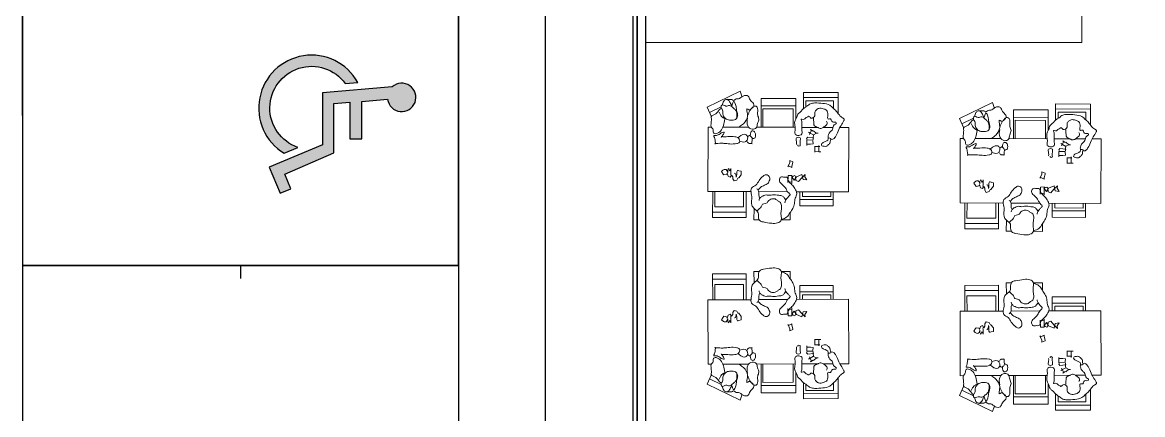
# Model space of a CAD drawing. Header units: millimetres. Extents: x 2508 to 2607, y 837 to 997.
# Drawn here: x 2541.72 to 2554.57, y 947.29 to 951.78 of the extents above; entities that cross this region are included whole.
import ezdxf

# ---------------------------------------------------------------- set-up
doc = ezdxf.new("R2010")
doc.units = ezdxf.units.MM
doc.linetypes.add('DASHED', pattern=[19.049999999999997, 12.7, -6.35])
doc.layers.add('MOBILIARIO', color=181, linetype='Continuous', lineweight=9)

# ---------------------------------------------------------------- blocks, each defined once
blk = doc.blocks.new('dining_6')
for p, q in [((1.085186685502775, 0.5247635718038737), (1.253777581727262, 0.5247635718039874)), ((1.085186685502775, 0.5247635718038737), (1.085186685502775, 0.3808232205337845)), ((1.664233990861248, 0.5247635718043285), (1.765079518573656, 0.5247635718043285)), ((1.765079518573656, 0.5247635718043285), (1.758949168979596, 0.3165818234635935)), ((2.532671365613167, 0.4815217544445433), (1.908036191274732, 0.4815217544439748)), ((1.908036191274732, 0.4815217544439748), (1.908036191274732, -0.0025926089217592)), ((2.532671365613167, 0.0006564806596998), (2.532671365613167, 0.4815217544445433)), ((0.2850895860101445, 0.2612489661262316), (0.9083859500324252, 0.2612489661268)), ((0.2850895860101445, 0.2612489661262316), (0.2850895860101445, 2.274e-13)), ((0.9083859500324252, 0.2612489661268), (0.9083859500333344, 6.821e-13)), ((1.908036191274732, 0.3840490670138479), (2.532671365613167, 0.38404906701453)), ((2.493631665314751, 0.2833272900031716), (1.95683581664798, 0.2833272900027168)), ((1.95683581664798, 0.2833272900027168), (1.95683581664798, 1.4779e-12)), ((2.493631665314751, 0.2833272900031716), (2.493631665314751, 1.819e-12)), ((0, -1.200000000000044), (0, 0)), ((0, 0), (0.9710547858685455, 9.095e-13)), ((0.9083859500324252, 0.1412232779385931), (0.2850895860101445, 0.1412232779381384)), ((0.8584687914344613, 0.0876955502108103), (0.3307954030369729, 0.0876955502103556)), ((0.3307954030369729, 0.0876955502103556), (0.3307954030369729, 2.274e-13)), ((0.8584687914344613, 0.0876955502108103), (0.8584687914344613, 6.821e-13)), ((1.137867855594777, 9.095e-13), (1.673628342768096, 1.3642e-12)), ((1.818843428266518, 1.4779e-12), (2.622702409885278, 2.0464e-12)), ((2.622702409885278, 2.0464e-12), (2.622702409887096, -1.199999999997999)), ((0.8739068740851506, -0.2594173032396156), (0.9327538559264212, -0.1937258242604685)), ((0.9327538559264212, -0.1937258242604685), (0.9846776333033632, -0.2110130543476316)), ((1.057370938704479, -0.3043641107611847), (1.057370938704479, -0.1556938994785924)), ((1.136987405886428, -0.1798960355431518), (1.060832540936644, -0.1868109182830722)), ((1.13352584633776, -0.1695236881957953), (1.126602641874342, -0.3009066693912246)), ((2.135679775144126, -0.1977397314984728), (2.083755997767184, -0.2115695202159031)), ((2.159910905400465, -0.2392290976501954), (2.135679775144126, -0.1977397314984728)), ((0.780444040659859, -0.2213854016952155), (0.8150598922447898, -0.2801619979343286)), ((0.8496757865132167, -0.2317577490423446), (0.780444040659859, -0.2213854016952155)), ((0.8115983326961211, -0.3251088054561251), (0.8739068740851506, -0.2594173032396156)), ((0.8150598922447898, -0.2801619979343286), (0.8115983326961211, -0.3251088054561251)), ((0.87390687408606, -0.3216513640861649), (0.8496757865132167, -0.2317577490423446)), ((0.9742928692912756, -0.2801619979341012), (0.87390687408606, -0.3216513640861649)), ((1.015831925339625, -0.2179279603251416), (0.9742928692912756, -0.2801619979341012)), ((0.9846776333033632, -0.2110130543476316), (0.9881392355355274, -0.2801619979341012)), ((0.9881392355355274, -0.2801619979341012), (1.005447161327537, -0.3009066693912246)), ((1.005447161327537, -0.3009066693912246), (1.036601410680304, -0.2905343220439818)), ((1.050447776924555, -0.2628747678469381), (1.015831925339625, -0.2179279603251416)), ((1.036601410680304, -0.2905343220439818), (1.060832540936644, -0.2594173032391609)), ((1.126602641874342, -0.3009066693912246), (1.057370938704479, -0.3043641107611847)), ((2.004139530585234, -0.3118354826067389), (2.000677928353979, -0.3775269848233621)), ((2.000677928353979, -0.3775269848233621), (2.045678543950089, -0.3844418675631687)), ((2.049140146182252, -0.2530588863676257), (2.004139530585234, -0.3118354826067389)), ((2.062986469743008, -0.2496014449976656), (2.049140146182252, -0.2530588863676257)), ((2.083755997767184, -0.2115695202159031), (2.062986469743008, -0.2496014449976656)), ((2.159910905400465, -0.2772610224321852), (2.159910905400465, -0.2392290976501954)), ((2.184141992972399, -0.308378041236665), (2.159910905400465, -0.2772610224321852)), ((2.208373080545242, -0.2703461164547889), (2.184141992972399, -0.308378041236665)), ((2.246450534361429, -0.2841759051721055), (2.208373080545242, -0.2703461164547889)), ((2.263758460154349, -0.3429525014112187), (2.246450534361429, -0.2841759051721055)), ((2.274143224166436, -0.3187503885840215), (2.263758460154349, -0.3429525014112187)), ((2.326067001543377, -0.3083780412365513), (2.274143224166436, -0.3187503885840215)), ((2.336451765555465, -0.3256652713237145), (2.326067001543377, -0.3083780412365513)), ((2.367606057591729, -0.3706120788456246), (2.336451765555465, -0.3256652713237145)), ((1.040063012912469, -0.5429279603249598), (1.057370938704479, -0.4772364581084503)), ((1.040063012912469, -0.5567577258048007), (1.040063012912469, -0.5429279603249598)), ((1.098909952070243, -0.5844173032393201), (1.040063012912469, -0.5567577258048007)), ((1.057370938704479, -0.4495768806739308), (1.119679480094417, -0.4806938994784106)), ((1.057370938704479, -0.4772364581084503), (1.057370938704479, -0.4495768806739308)), ((1.130064244106505, -0.4737790167384901), (1.098909952069334, -0.5429279603248462)), ((1.098909952069334, -0.5429279603248462), (1.098909952070243, -0.5844173032393201)), ((1.119679480094417, -0.4806938994784106), (1.136987405886428, -0.4634066693912473)), ((0.6375383557096939, -0.7484283560631866), (0.5199851864690574, -0.7484283560631866)), ((0.5199851864690574, -0.7484283560631866), (0.5580170880130026, -0.7484283560633003)), ((0.5580170880130026, -0.7484283560633003), (0.5580170880130026, -0.8661222770613219)), ((0.6306234729690914, -0.7415051942830359), (0.6306234729690914, -0.8522759535009072)), ((0.6237085902293984, -0.8453527917206429), (0.5407298579257258, -0.8453527917206429)), ((0.665707415841098, -0.9999141274267912), (0.6553350917311036, -1.058761109267607)), ((0.6691648572104896, -0.9618366736101504), (0.6587925331014051, -1.006837289206941)), ((0.6587925331014051, -1.006837289206941), (0.7659733782320473, -1.017222053219029)), ((0.7106542233623259, -0.8891433682088064), (0.6622499744707966, -0.8926049704407429)), ((0.6622499744707966, -0.8926049704407429), (0.6691648572104896, -0.9479903500496221)), ((0.7832606083193241, -0.9652982758420876), (0.6691648572104896, -0.9618366736101504)), ((0.7832606083193241, -0.8891433682088064), (0.7106542233623259, -0.8891433682088064)), ((0.7659733782320473, -1.017222053219029), (0.7867180496896256, -0.992990965646527)), ((0.7867180496896256, -0.992990965646527), (0.7763457255796311, -0.9687598353903012)), ((0.7832606083193241, -0.8649122806364173), (0.7832606083193241, -0.9652982758420876)), ((0.1661459466959059, -1.199999999999817), (0, -1.200000000000044)), ((0.4752945723630547, -1.19999999999959), (0.2946473960782896, -1.199999999999817)), ((0.6000159368622917, -1.089915358620372), (0.5688989180580393, -1.089915358620372)), ((0.5688989180580393, -1.089915358620372), (0.6138457255792673, -1.10030012263246)), ((0.8761147609120596, -1.199999999999362), (0.5796633265417768, -1.19999999999959)), ((0.6587925331014051, -1.062222668815819), (0.6000159368622917, -1.089915358620372)), ((0.6138457255792673, -1.10030012263246), (0.6449627443835197, -1.12453121020485)), ((0.6449627443835197, -1.12453121020485), (0.6553350917311036, -1.13491597421705)), ((0.6553350917311036, -1.058761109267607), (0.7210265707099098, -1.09337696085231)), ((0.7141116879702168, -1.159147104473277), (0.665707415841098, -1.131454414668722)), ((0.7348563594277949, -1.065684271047757), (0.7002818992532412, -1.13491597421705)), ((0.7002818992532412, -1.13491597421705), (0.7141116879702168, -1.159147104473277)), ((0.7210265707099098, -1.09337696085231), (0.7486861481447705, -1.110684886644547)), ((1.71819077947839, -1.199999999998681), (1.002552757991906, -1.199999999999135)), ((1.036923885741089, -1.541393095102421), (1.036923885741089, -1.206020747755133)), ((1.601162403158014, -1.19910586501487), (1.601162403158923, -1.541393095101965)), ((1.633138920138661, -1.199999999998793), (1.633138920138661, -1.736511392341525)), ((2.347140678616595, -1.199999999998225), (1.867202379147784, -1.199999999998567)), ((2.622702409887096, -1.199999999997999), (2.563646185340984, -1.199999999997999)), ((0.1984607995818806, -1.848706899710123), (0.1984607995818806, -1.459191816526754)), ((0.9887797699211658, -1.736511392341981), (0.9887797699202564, -1.351220005685603)), ((2.561003591875305, -1.388901496359834), (2.640048201770695, -1.572065673719179)), ((0.2848969732558544, -1.696397127127283), (0.2848969732558544, -1.557933678105199)), ((0.8000565506899873, -1.581975399117935), (0.8000565506899873, -1.696397127127396)), ((0.8484607995815165, -1.547135825603162), (0.8484607995815165, -1.848706899710123)), ((1.633138920138661, -1.597851604433684), (0.9887797699202564, -1.597851604434254)), ((1.601162403158923, -1.541393095101965), (1.036923885741089, -1.541393095102421)), ((2.640048201770695, -1.572065673719179), (2.028363307834296, -1.871178291425167)), ((2.596505362092102, -1.471167099861303), (2.377539527256884, -1.57906107379449)), ((0.8553757055587992, -1.755244066284602), (0.1984607995818806, -1.755244066284602)), ((0.8484607995815165, -1.848706899710123), (0.1984607995818806, -1.848706899710123)), ((0.8000565506899873, -1.696397127127396), (0.2848969732558544, -1.696397127127283)), ((1.633138920138661, -1.736511392341525), (0.9887797699211658, -1.736511392341981)), ((1.993303472226216, -1.779592975339028), (2.028363307834296, -1.871178291425167))]:
    blk.add_line(p, q)
for points, knots in [([(1.245933950795005, 0.5131082807987469), (1.211389248246631, 0.5022604703422076), (1.144150939637255, 0.4811461351937396), (1.094192203331657, 0.3897973152147642), (1.035885883086848, 0.3140020847797587), (1.002116722192113, 0.2191155451473605), (1.004552907199466, 0.1218648760633414), (0.9555392646134351, 0.0475063640481039), (0.9803133200593948, -0.0321826383678854), (1.023358668657237, -0.0981200896692372), (1.084443475858279, -0.1578717671537788), (1.13155382532568, -0.2087327561878283), (1.141887752215551, -0.2833345237296498), (1.207665754654954, -0.2657365224358728), (1.259356295217002, -0.2867890526881638), (1.289430679632459, -0.2429605975571576), (1.299511560514474, -0.1817373038127243), (1.22227658544125, -0.1306749741138446), (1.166867105193886, -0.0616168504400321), (1.143130609120817, 0.0074927270218268), (1.073486783947372, 0.0527719048794779), (1.117885307358847, 0.0855889638063445), (1.139458193231803, 0.1145605390178161), (1.17337883895925, 0.153632645206244), (1.181669249870537, 0.1858262787483227), (1.186625046373592, 0.2050708129738723)], [0, 0, 0, 0, 2.472246385812725, 4.812016117737464, 7.044336095990155, 9.322732607699617, 11.78372931930836, 13.85480482583545, 15.10299883059589, 17.41429140637503, 19.46716236725149, 21.07731617101207, 22.54196281365699, 23.47858775538254, 25.26063164459894, 25.72858519331556, 27.05161967709225, 29.17366732586669, 31.57084774081899, 33.2078309433672, 34.81798533528924, 35.34750314553076, 36.60677073853988, 37.54267844310325, 38.93359432165726, 38.93359432165726, 38.93359432165726, 38.93359432165726]), ([(1.471307779059315, -0.2214426326142984), (1.470232715153541, -0.2429352939942646), (1.468655016724369, -0.2744766171947504), (1.501928274725286, -0.3045663641162264), (1.545246838391904, -0.3260622441040368), (1.610940071132063, -0.2775981848744777), (1.671251043040683, -0.2130129319507432), (1.716028826338515, -0.1128719966034168), (1.807399274794079, -0.0856541017326436), (1.827101549264624, 0.003729432435307), (1.784977769779288, 0.1042913336601714), (1.829485854365884, 0.2309802820229834), (1.756978886556679, 0.3271638361379701), (1.663696652220095, 0.3827678590514551), (1.690912418320293, 0.4837890146962991), (1.648355663177426, 0.5557032446649828), (1.551373776022045, 0.5687579810827402), (1.447408145270856, 0.5900140820906472), (1.329271243213952, 0.5944825555887974), (1.237161057397314, 0.5340834829052028), (1.272721308264407, 0.4130092725138185), (1.242827577866592, 0.3143688009503194), (1.254964640375874, 0.2011197810725207), (1.312926552840508, 0.1748993733872339), (1.355046335679616, 0.1316529691978303), (1.434226942499661, 0.1265850818421086), (1.495402963460946, 0.1614974124677246), (1.5174925970432, 0.209465312954876), (1.555054796309376, 0.2255847041544712), (1.611874856687791, 0.2219625228971154), (1.622853601338646, 0.2830398529404192), (1.654606529005831, 0.3154329573319501), (1.686308092837861, 0.336145182591963), (1.696078417033276, 0.3571778936715191), (1.700635480218806, 0.3669879461788241)], [0, 0, 0, 0, 1.415704748409743, 2.077602221365828, 3.086211834290331, 4.551911142774625, 7.202650391864417, 9.617881461792972, 11.95843499641374, 13.02516265049963, 15.67123256472403, 19.50680090879835, 21.32392034482743, 23.90609064181873, 26.25234182623117, 27.80987685925266, 29.17350013976309, 32.86920956848397, 35.4984236880276, 37.56012853981778, 39.34005322957125, 43.46053344282721, 45.29865051805352, 46.44149673210139, 47.71491694196079, 49.50431226648379, 51.60839695711914, 52.2832473491547, 53.12078951756018, 54.37032654968947, 55.7519545515742, 56.74692580778307, 57.61001342532973, 58.36446343303649, 58.36446343303649, 58.36446343303649, 58.36446343303649]), ([(1.170809341373569, 0.153731223384284), (1.178386277353637, 0.1418133022044685), (1.194881014858764, 0.115868384367559), (1.232694087259004, 0.0713747438591099), (1.318231423389079, 0.0678731872683329), (1.398246002531777, 0.0494855331730833), (1.482011058532406, 0.0752847544133601), (1.547982338121073, 0.0471642409095239), (1.590373209520294, 0.0835612669613966), (1.624481563379049, 0.0876517787537523), (1.639915395940987, 0.111717737300296), (1.666848822434985, 0.1297461006442973), (1.668225266006629, 0.1526305818536002), (1.66900407021876, 0.1655788281320838)], [0, 0, 0, 0, 1.012276097638872, 2.203691380836371, 3.930644900197849, 6.74674007601145, 7.978643940907882, 10.04133970162918, 11.08826780294185, 11.68056976701141, 12.34246795535827, 13.00436542831451, 13.86690657701874, 13.86690657701874, 13.86690657701874, 13.86690657701874]), ([(1.657142323481821, 0.1142392385426092), (1.661625321297833, 0.1064802748632019), (1.676152513065972, 0.0813372884226738), (1.672924920187141, 0.0367979077320797), (1.671282988769235, -0.0087131812229018), (1.690930674699301, -0.0349100200002113), (1.703164551759981, -0.0465218001623953), (1.708543354061475, -0.0516270884986625)], [0, 0, 0, 0, 0.6277053863534886, 2.034084533702567, 3.067393041279621, 3.742243433315319, 4.271761632558773, 4.271761632558773, 4.271761632558773, 4.271761632558773]), ([(1.684819775218784, -0.0358302899144292), (1.669870561120659, -0.0528648214695977), (1.637971379282134, -0.0892137302519132), (1.572058045230733, -0.1185143644054278), (1.499338264310608, -0.1474340815311734), (1.480764928543975, -0.1949007826792695), (1.47141154303972, -0.218804639263908)], [0, 0, 0, 0, 1.588554597730201, 3.389716117630174, 5.108635876797509, 6.852432611205616, 6.852432611205616, 6.852432611205616, 6.852432611205616]), ([(2.045678543950089, -0.3878993089331288), (2.056014619211055, -0.3910133854800506), (2.086231333712021, -0.4001171467804171), (2.089148325468157, -0.3362350397870841), (2.082967984418246, -0.3062273725461182), (2.098208331781278, -0.2505790785226054), (2.095878095756233, -0.3141051599432103), (2.111178067788387, -0.3409925639057292), (2.125143472727359, -0.3398028609366293), (2.128756613364203, -0.3394950600413722)], [0, 0, 0, 0, 0.6610902566520711, 1.93264610034206, 2.997366977532842, 3.593673710054789, 4.670950946013501, 5.375780387755227, 5.621779506670505, 5.621779506670505, 5.621779506670505, 5.621779506670505]), ([(2.197988316533155, -0.308378041236665), (2.19632439448378, -0.3264973927665551), (2.193442971321928, -0.3578747756259872), (2.195740592308538, -0.3900255039530975), (2.19050271098149, -0.4561074345047019), (2.217931922710704, -0.3486194091560719), (2.231767087228945, -0.4546451082758268), (2.260611294879709, -0.3942435469484735), (2.246522643043134, -0.3219048884405993), (2.27121028860074, -0.4198170523834506), (2.318517276393321, -0.4111900500718093), (2.345378002350115, -0.3939702795124731), (2.36191347201202, -0.3811608853550297), (2.371067617140397, -0.3740695202154711)], [0, 0, 0, 0, 1.231257346970024, 2.132175266344388, 2.869289677440901, 3.968378498086643, 5.067466866117403, 5.910933625705456, 6.975654502896237, 8.479601325290897, 9.299597714268087, 9.960506197657164, 10.78014935875503, 10.78014935875503, 10.78014935875503, 10.78014935875503]), ([(0.3402161281246663, -0.9798487944433418), (0.3244212844365393, -0.9776013604250692), (0.2862757840484846, -0.9721736716862776), (0.2500483924795844, -1.023495347756805), (0.2099756702937157, -1.093019880768224), (0.1791479253015495, -1.185838466210952), (0.1252197863932452, -1.267319312855988), (0.0994866231239939, -1.31708247430356), (0.0750467922616736, -1.354558848762053), (0.1336710854584453, -1.388290140130719), (0.1816282502222748, -1.433194738317979), (0.2310860213883643, -1.50623330926487), (0.2959024337105802, -1.560173174296096), (0.3673479181989023, -1.632545802795448), (0.4951294792826957, -1.650217969055573), (0.6120378960031303, -1.658460310309465), (0.7200208126823782, -1.648946292478511), (0.7718388596986188, -1.595040189643214), (0.8494535128575078, -1.557822555246956), (0.8902731285224945, -1.491361550881719), (0.9640936447476632, -1.444853655858195), (0.9676819589158184, -1.378630980568686), (1.031190826944111, -1.29613096300909), (0.9878901195052094, -1.190142322622932), (1.008084214201517, -1.105216961840595), (1.001942551794853, -1.079075203531147), (1.000588475471885, -1.073311627868861)], [0, 0, 0, 0, 1.064720877190779, 2.571365151454646, 3.893181240084502, 6.939843526814087, 9.400464689156534, 10.72228077778633, 11.08890619445169, 12.30725942401883, 14.16507053019022, 16.37953089503161, 18.29261879986785, 20.21257707620142, 23.43104931630497, 26.95663483846534, 28.78808049511829, 30.78834140343041, 32.0389264751143, 34.82042355246, 36.15441438209736, 37.8917290727058, 39.10211431935605, 43.28409731869387, 44.76236159199403, 45.18046011116287, 45.18046011116287, 45.18046011116287, 45.18046011116287]), ([(0.9936735694946036, -1.066388466088709), (0.9812652657128637, -1.059186297770565), (0.9554702416216968, -1.044214057523959), (0.9109858077163152, -1.049689679151469), (0.8600041215777308, -1.074157433214622), (0.8765012754347479, -1.139157543695317), (0.875661002363813, -1.207902170297528), (0.8773228232021208, -1.276281095237435), (0.8748191773820508, -1.323362861942313), (0.9027595306688454, -1.366716219068847), (0.8318224757640564, -1.329668741110252), (0.8067869489868826, -1.381764113398503), (0.7685821611212305, -1.38989439819079), (0.741944406892799, -1.419866415389378), (0.7132266241478648, -1.36107023207478), (0.661650961605119, -1.379480584811744), (0.6202684759509794, -1.419427941056027), (0.6466250332032359, -1.481920399370664), (0.6066267233845793, -1.53063298553252), (0.5521847834070286, -1.564812689184235), (0.4827406180502294, -1.550107338780208), (0.4209307071860168, -1.52983960986853), (0.3904409042179395, -1.479285614522723), (0.3892444377661377, -1.428944737033589), (0.4091517681063124, -1.33699758130865), (0.3290681443986614, -1.376591966324439), (0.3272183954286447, -1.31679887363566), (0.2872159631451723, -1.289466009844317), (0.2457592814898817, -1.312769728346437), (0.2257473141717128, -1.271978860815351), (0.2597399187907285, -1.256651768995425), (0.2995829015962954, -1.224533532320946), (0.2942468241562892, -1.15719709322434), (0.3429829264705404, -1.126495073783416), (0.3694391159633596, -1.092115669056282), (0.3870891640490299, -1.050427397362454), (0.3871209961680506, -1.014566033727759), (0.3714189626853113, -0.9587359359179572), (0.4424574530676182, -0.93450932219298), (0.4907700048697734, -0.9131134082522294), (0.5171058840187471, -0.886358205149463), (0.4971391884073455, -0.8491123806570611), (0.4589974699647428, -0.8496238372065363), (0.4133264855536254, -0.8424304933892017), (0.3789961311640582, -0.8799418826947658), (0.3395627924201108, -0.9157578231329352), (0.350698516896955, -0.9588652430632008), (0.3192748285773632, -1.00591070117366), (0.3600226105318143, -1.004778451012724), (0.3851629356468038, -1.004079882015957)], [0, 0, 0, 0, 0.9898244521336236, 2.0576982992868, 3.125932810828027, 4.437927437635543, 6.079965037819525, 8.293956096946083, 9.03648317282848, 9.736985432582864, 10.6527085316901, 12.26855800141013, 13.00128354048317, 13.41096764521538, 14.70644792391389, 15.70285630727357, 16.80545856238709, 18.44545235145174, 19.62763298940988, 20.94864597295648, 22.83950873337086, 24.37863442870956, 25.44741081093704, 26.68012919636403, 28.40989527464872, 29.47776904416107, 30.5776466906145, 31.46387460772978, 32.52859548492045, 33.15297000094807, 33.67764152434298, 34.78010496330654, 36.77667032298213, 37.53214851165636, 38.6970241354731, 39.83897123576561, 40.6589676247428, 41.23877955893891, 43.69688678280318, 44.24643143924089, 45.24697102827599, 45.79691005785502, 46.81004851638259, 47.71096643575684, 48.94002057134396, 50.16948660143969, 51.15688466023011, 51.93470921582854, 53.1876207189819, 53.1876207189819, 53.1876207189819, 53.1876207189819]), ([(0.9763863394073268, -0.8829244014696087), (0.974975067269952, -0.8994680765513294), (0.9716820989488041, -0.9380699850755718), (1.002716589695409, -1.018311000068932), (0.8869417189980595, -1.020203739818952), (0.9115714311528788, -0.9500716986892712), (0.9056892722019256, -0.909322454750054), (0.909125587681956, -0.8802939744309695), (0.9008325602235344, -0.8476103681757647), (0.9545736552972812, -0.8479048078716003), (0.9500564683812625, -0.8696114876977388), (0.948726761972466, -0.8760011970057346)], [0, 0, 0, 0, 1.229994583465668, 2.869987361420043, 4.508019691890809, 5.820014318698325, 6.886009826590793, 7.542007139994554, 7.952005334483032, 8.934824732765492, 9.344822927253972, 9.344822927253972, 9.344822927253972, 9.344822927253972]), ([(1.837492444289637, -1.046041066287443), (1.833611143772941, -1.083935994289048), (1.828376690194999, -1.135042380043842), (1.75790198967843, -1.127934018667019), (1.73703203677087, -1.077677621280827), (1.739338888289239, -1.036225528278009), (1.744063693686256, -1.001048463655479), (1.76855374585557, -0.9906212456912726), (1.783311765044344, -0.9882019209528607), (1.789030269144858, -0.9872644700483306)], [0, 0, 0, 0, 2.129818722915382, 2.872345798797781, 4.30549347585493, 5.370214353045597, 5.966520556333762, 6.627429039722589, 7.045527558891638, 7.045527558891638, 7.045527558891638, 7.045527558891638]), ([(1.80633819493687, -0.8939133903973016), (1.80596512586635, -0.913025430902735), (1.80526344753889, -0.9489718700797312), (1.793687076505193, -1.001833797340849), (1.82268731638578, -1.027351511005234), (1.854426616155251, -1.059109136236429), (1.87372849080384, -1.029941753202592), (1.885954662118819, -1.011466582875526)], [0, 0, 0, 0, 1.394739917678899, 2.623264303147303, 3.378742732567468, 4.083845614348173, 5.302199213953037, 5.302199213953037, 5.302199213953037, 5.302199213953037]), ([(1.892877823898743, -0.931945315179064), (1.882910480972895, -0.9163237602513165), (1.865890947256048, -0.8896494918159303), (1.827066507768903, -0.9012094044805958), (1.809631049816744, -0.8934585951080862), (1.802876592704706, -0.8904559490273412)], [0, 0, 0, 0, 1.158956904296127, 1.978953293273315, 2.497503054966645, 2.497503054966645, 2.497503054966645, 2.497503054966645]), ([(2.034802875152307, -0.9388601979189845), (2.019016292436389, -0.933788084780872), (1.985880517252553, -0.9231418034623856), (1.925906077251055, -0.9159790368530591), (1.882650712756003, -0.9671215800533444), (1.880828438454955, -1.028002419304584), (1.921470735621369, -1.070661396357535), (1.975965303646261, -1.066065233908602), (2.018901427397394, -1.043340276735307), (2.048147394672013, -1.015578790461176), (2.063674467341114, -0.9999582067192704), (2.069418726737239, -0.9941793527880236)], [0, 0, 0, 0, 1.193825691749242, 2.50582031855676, 3.955605689079458, 5.347933032364391, 6.506890325662682, 7.654885876896769, 8.938076231682931, 9.924962286438218, 10.5044407385864, 10.5044407385864, 10.5044407385864, 10.5044407385864]), ([(2.377499874134628, -1.021838930222429), (2.337051497642278, -1.021127379226071), (2.251532080385914, -1.019622957248428), (2.143275907517818, -1.029899732662215), (2.046405606997723, -1.006439873081944), (2.018264283517964, -0.9131575556143616), (2.154718043376306, -0.8711116621295785), (2.28804058440437, -0.8982913551039928), (2.386905804203705, -0.8992642211003385), (2.522715478226928, -0.8902544202876468), (2.485216459584989, -0.8904371008313772), (2.481347471572006, -0.8904559490268866)], [0, 0, 0, 0, 2.869988372530314, 6.067974896207259, 7.758137165996213, 9.606030270480712, 10.88922152984773, 16.54779098684014, 18.35178385147798, 20.49005822131708, 20.73605734023236, 20.73605734023236, 20.73605734023236, 20.73605734023236]), ([(2.481347471572006, -0.8904559490268866), (2.48529606646025, -0.9141033547499546), (2.491849649389223, -0.9533515528685256), (2.495260533593864, -0.9996247809583564), (2.532142757399014, -1.052997935312872), (2.486428483951384, -1.042280859574589), (2.445683386282325, -1.04242634260879), (2.40896801144663, -1.074241300532094), (2.303191125282864, -1.131158115646485), (2.347624085904498, -1.047770875899914), (2.36761225842656, -1.021168585083841), (2.377499874134628, -1.008009141505112)], [0, 0, 0, 0, 1.656401365060586, 2.749171291821475, 3.70793867380983, 4.609935106128869, 4.855934225044148, 6.689063855347317, 8.531497914710567, 9.854877841911623, 11.15035812061023, 11.15035812061023, 11.15035812061023, 11.15035812061023]), ([(0.6617586867550928, -1.381392775266248), (0.6596740190570927, -1.357112244389099), (0.6561037123037751, -1.315528185939228), (0.6501374200079229, -1.270962135159833), (0.6530154515767208, -1.234754483329425), (0.6211324247633458, -1.211684854277791), (0.5874797544101967, -1.206388086849528), (0.5618873017756414, -1.187926251593807), (0.5257501155447244, -1.174425589892051), (0.4714114692451405, -1.197536041619059), (0.4365584879251402, -1.231908115783879), (0.4033257268256422, -1.259684712324997), (0.3963302881220443, -1.292613296670879), (0.4106618291671113, -1.309142857776123), (0.4162799544510564, -1.315622631645283)], [0, 0, 0, 0, 1.729766130411804, 2.962484479266172, 3.208483598181222, 4.251545319082723, 5.210313218318738, 5.688028953382123, 6.465108885920153, 7.838176424503379, 9.527425479223824, 9.991008358975659, 10.90775759035814, 11.49884748853517, 11.49884748853517, 11.49884748853517, 11.49884748853517]), ([(1.889183168877024, -1.371623375382114), (1.897129929331639, -1.319627765235735), (1.910619184818641, -1.23136764042715), (1.81099638350497, -1.142313516567582), (1.707450380385125, -1.182268092264847), (1.710363055954076, -1.272954604016831), (1.661873352724795, -1.346621963935717), (1.70727017534591, -1.421902557112048), (1.694884585986983, -1.499075167452814), (1.701155289221786, -1.589535744240492), (1.773828413492991, -1.59757542358352), (1.809509498096304, -1.555250625972348), (1.839330695152056, -1.51844187218819), (1.863606214536048, -1.479339783749195), (1.868663459614253, -1.445494928629614), (1.885511477655198, -1.430262181904025), (1.889183168877024, -1.426942507013676)], [0, 0, 0, 0, 3.525585522160358, 5.984517103138847, 7.933293106355034, 9.801092521663618, 11.84882457947396, 13.63774452588671, 15.27577685635758, 17.68484512359174, 18.42737326513141, 19.88666997351628, 21.23055412933535, 21.89106060895364, 23.13878056693074, 23.48646793689839, 23.48646793689839, 23.48646793689839, 23.48646793689839]), ([(2.034842528273657, -1.209114266272989), (2.009576158017806, -1.225692135609278), (1.940246359287811, -1.271181073386514), (1.876454248350455, -1.392730580602119), (1.895028107821416, -1.471289267645602), (1.908913314201526, -1.558752704220978), (1.851341939275698, -1.504640257244544), (1.80770699363984, -1.552201207179905), (1.764395989363037, -1.588223922402903), (1.779352496890169, -1.659719104167606), (1.851163533524413, -1.69299717345359), (1.864882775636033, -1.800832296680368), (1.985571900891955, -1.791849702031299), (2.037223918303424, -1.718542260703543), (2.109137332412501, -1.73439419898318), (2.150620150792746, -1.682634437687737), (2.174334174478643, -1.714076466569963), (2.215248981494369, -1.713358588805248), (2.24788364502092, -1.715733029394186), (2.270230370270836, -1.71735893772984)], [0, 0, 0, 0, 2.16390277568631, 5.937653188222085, 8.244055018176242, 9.14497238708917, 10.13557539583502, 11.60207936353459, 12.94596351935366, 13.94237190271334, 16.14729986641987, 18.08940387471812, 20.30339493384468, 22.69331832179627, 23.68071738821289, 25.2641451358319, 25.49593660701458, 26.25189395207642, 27.89393054240842, 27.89393054240842, 27.89393054240842, 27.89393054240842]), ([(2.308268170965674, -1.350296371592321), (2.324557766012731, -1.266726558830214), (2.34367977214697, -1.168625748616249), (2.431394181752693, -1.086146954477498), (2.502924745330345, -1.060553954056103), (2.532308008904692, -1.113440072056163), (2.519548307623154, -1.163615672795458), (2.578123556418177, -1.199065024117998), (2.566418913445885, -1.256485001003738), (2.565763236468228, -1.303121326191444), (2.556706436334025, -1.346930505770159), (2.578637996645738, -1.417771037293845), (2.456978219722259, -1.435465102339775), (2.435293991558864, -1.509182800743928), (2.375656437281576, -1.560587135359809), (2.341912264110759, -1.502663379003138), (2.354416084736839, -1.44188860025622), (2.318676872432661, -1.364591986515279), (2.246694493381255, -1.328119484484432), (2.173816736221851, -1.32834000906348), (2.079799763759182, -1.33824139986791), (2.085877166579848, -1.427478534065811), (2.092080879230706, -1.490800895419851), (2.125532241914696, -1.533596329331429), (2.169425597920053, -1.568344308619089), (2.22112782151089, -1.621420248078948), (2.293728050642129, -1.571445309909221), (2.358406265377196, -1.630888590817675), (2.383121807471979, -1.583934986761278), (2.381844198229372, -1.562311124441635), (2.380961476366791, -1.547370831766555)], [0, 0, 0, 0, 5.675716336717483, 6.662601635360597, 8.819616166608238, 9.480123148330247, 10.54799699548353, 12.13884949836011, 13.28547185445898, 14.35334562397147, 15.50289633386385, 16.48913057416802, 18.92217045848139, 21.36671718943081, 22.32268648801915, 23.25692977597195, 24.98466471091834, 26.89006916963089, 28.76122640759677, 30.32137138930777, 32.29257681400306, 34.19230886048751, 35.52562484424165, 36.9352832799775, 37.80649959438167, 39.64858495650571, 41.30688136606821, 43.07689719470248, 43.55461292976587, 44.62248732575509, 44.62248732575509, 44.62248732575509, 44.62248732575509]), ([(2.187112647736284, -1.581945315178926), (2.179399747536081, -1.60329948439937), (2.168914598027186, -1.632328987068945), (2.14359075051925, -1.710159090993784), (2.102173754642534, -1.596125718537678), (2.097986938585563, -1.539634894671961), (2.086656149365808, -1.484177096956726), (2.073107746415189, -1.441193699572066), (2.071122328415184, -1.396493867994081), (2.08444404946931, -1.377353091480471), (2.093649814310083, -1.36412616030975)], [0, 0, 0, 0, 1.735690865824435, 2.359550591882995, 4.778727305345019, 5.856004541303697, 7.108915703233336, 8.619192178039338, 9.110601601949904, 10.20968996998067, 10.20968996998067, 10.20968996998067, 10.20968996998067]), ([(2.419038930183885, -1.478221911417676), (2.411252722016796, -1.462029696644321), (2.398085156422894, -1.434646399720463), (2.37354192809198, -1.392510268719206), (2.338101052653654, -1.37222739714798), (2.316237058029399, -1.356154533993958), (2.308268170965674, -1.350296371592321)], [0, 0, 0, 0, 1.282270195510528, 2.168498009141222, 3.397964039236962, 4.103066601321782, 4.103066601321782, 4.103066601321782, 4.103066601321782]), ([(2.360191948342615, -1.609604892613332), (2.353826438865326, -1.634654730698456), (2.3434327511859, -1.675556436110581), (2.297996837297431, -1.722096873163535), (2.232813505946978, -1.703093366832604), (2.212384187766474, -1.650179948358299), (2.189430618437654, -1.609826601344366), (2.187795793870463, -1.590162413371558), (2.187112647736284, -1.581945315178926)], [0, 0, 0, 0, 1.840789174196274, 3.005664798013082, 4.099610575268281, 5.985847023026768, 6.792643932854763, 7.371789336358128, 7.371789336358128, 7.371789336358128, 7.371789336358128])]:
    blk.add_open_spline(points, degree=3, knots=knots)
blk = doc.blocks.new('disc')
h = blk.add_hatch(color=0)
edge = h.paths.add_edge_path()
edge.add_line((-0.0656334980885731, 0.4407347073938581), (0.3526087995051057, 0.4398347656751866))
edge.add_line((0.3526087995051057, 0.4398347656751866), (0.3526087995051057, 0.5748432274667721))
edge.add_line((0.3526087995051057, 0.5748432274667721), (-0.07692140816288884, 0.575767457647089))
edge.add_line((-0.07692140816288884, 0.575767457647089), (-0.1007305296589038, 0.8725198232550611))
edge.add_arc((-0.1217039004209255, 1.033911478708433), 0.1627487288157153, 277.4042782646906, 581.4772754982926)
edge.add_line((-0.2436382537744066, 0.9261192609774298), (-0.1735598644409038, 0.1249737843190815))
edge.add_line((-0.1735598644409038, 0.1249737843190815), (0.420859355792345, 0.1249737843190815))
edge.add_line((0.420859355792345, 0.1249737843190815), (0.6762823915451008, -0.4874124716207007))
edge.add_line((0.6762823915451008, -0.4874124716207007), (0.9750609934635577, -0.3583394971865346))
edge.add_line((0.9750609934635577, -0.3583394971865346), (0.9251513534582045, -0.238543509705778))
edge.add_line((0.9251513534582045, -0.238543509705778), (0.757509245104302, -0.3071906686964212))
edge.add_line((0.757509245104302, -0.3071906686964212), (0.5144329489194206, 0.2558347656740807))
edge.add_line((0.5144329489194206, 0.2558347656740807), (-0.05125247602700256, 0.2558347656740807))
edge.add_line((-0.05125247602700256, 0.2558347656740807), (-0.06565788257285021, 0.4407347598626075))
edge.add_line((-0.06565788257285021, 0.4407347598626075), (-0.0656334980885731, 0.4407347073938581))
h = blk.add_hatch(color=0)
edge = h.paths.add_edge_path()
edge.add_arc((-3.183231456205249e-12, -9.094947017729282e-13), 0.478117870613346, 125.96659344852529, 340.8810118905234, ccw=False)
edge.add_line((-0.2808050568455656, 0.3869692730058887), (-0.2942146124732972, 0.5299213478301681))
edge.add_arc((-2.273736754432321e-12, -6.821210263296962e-13), 0.6061178706146972, 119.0392230393792, 328.6906760572423)
edge.add_line((0.5178515166662692, -0.3149740937969909), (0.4517450890125474, -0.156598444278643))
at = {"color": 0}
for points in [[(-0.0656334980885731, 0.4407347073938581), (0.3526087995051057, 0.4398347656751866), (0.3526087995051057, 0.5748432274667721), (-0.07692140816288884, 0.575767457647089), (-0.1007305296589038, 0.8725198232550611, 4.016230081423687), (-0.2436382537744066, 0.9261192609774298), (-0.1735598644409038, 0.1249737843190815), (0.420859355792345, 0.1249737843190815), (0.6762823915451008, -0.4874124716207007), (0.9750609934635577, -0.3583394971865346), (0.9251513534582045, -0.238543509705778), (0.757509245104302, -0.3071906686964212), (0.5144329489194206, 0.2558347656740807), (-0.05125247602700256, 0.2558347656740807), (-0.06565788257285021, 0.4407347598626075)], [(0.4517450890125474, -0.156598444278643, -1.362760466499573), (-0.2808050568455656, 0.3869692730058887), (-0.2942146124732972, 0.5299213478301681, 1.299129703638091), (0.5178515166662692, -0.3149740937969909)]]:
    blk.add_lwpolyline(points, format="xyb", close=True, dxfattribs=at)

msp = doc.modelspace()

# ---------------------------------------------------------------- hatches: boundary and pattern name
h = msp.add_hatch()
h.set_pattern_fill('AR-CONC', color=256, scale=0.25)
h.set_pattern_definition([(49.99999999999999, (-86.13977409917061, -278.1911256655973), (45.546167249001, -3.984771384725772), [4.7625, -52.3875]), (355, (-86.13977409917061, -278.1911256655973), (-8.810855356242335, 47.76421130975879), [3.81, -41.9101460425]), (100.4514447, (-82.34427234917075, -278.5231890405972), (36.73531177258832, 43.77943797804878), [4.047502199999997, -44.52256114999997]), (46.18420000000001, (-86.13977409917061, -265.4911256655972), (67.76976022303248, -10.51058198318179), [7.14375, -78.58125]), (96.63555760999992, (-80.49229909917085, -266.3670006655972), (59.35103351287575, 61.85653114943038), [6.071255785, -66.78390204]), (351.1841511700001, (-86.13977409917061, -265.4911256655972), (59.35103351624426, 61.85653114638316), [5.7149917675, -62.86493298]), (21, (-79.7897740991707, -268.6661256655972), (37.90359781728312, -25.5662995467719), [4.7625, -52.3875]), (326.0000000000001, (-79.7897740991707, -268.6661256655972), (15.45050708691177, 46.04699153057982), [3.81, -41.91]), (71.45144499999999, (-76.63114094917046, -270.7966506405972), (53.35410481967904, 20.48069222147631), [4.0475022, -44.5224844]), (37.50000000000001, (-86.13977409917061, -278.1911256655973), (0.7721508126479542, 21.13875971828828), [0, -41.402, 0, -42.545, 0, -42.06875]), (7.499999999999999, (-86.13977409917061, -278.1911256655973), (16.70491562757644, 25.04514370452988), [0, -24.257, 0, -40.4495, 0, -16.03375]), (327.5, (-100.3002740991706, -278.1911256655973), (33.89764879171785, -1.432185998168364), [0, -15.875, 0, -49.53, 0, -65.7225]), (317.5, (-106.6502740991705, -278.1911256655973), (37.03229534650451, 6.356622758333254), [0, -20.6375, 0, -32.893, 0, -46.6725])])
h.paths.add_polyline_path([(2568.918996344034, 939.65538965912), (2584.968996344034, 939.6553896591164), (2584.968996344035, 942.7065328618572), (2584.918996344034, 942.7065328618572), (2584.918996344034, 939.7053896591198), (2568.868996344033, 939.7053896591195), (2568.868996344033, 937.0303896591216), (2568.868996344036, 935.3303896591214), (2568.868996344033, 932.555389659119), (2554.818996344033, 932.5553896591194), (2554.818996344032, 943.2553896591209), (2548.768996344034, 943.2553896591209), (2548.768996344044, 955.4553896591218), (2551.76899634403, 955.4553896591193), (2551.768996344035, 960.3553896591394), (2573.568996344034, 960.3553896591189), (2573.568996344034, 955.3553896591189), (2573.618996344034, 955.3553896591189), (2573.618996344039, 960.4053896591189), (2551.718996344035, 960.4053896591394), (2551.71899634403, 955.505389659119), (2548.718996344034, 955.505389659119), (2548.718996344039, 943.2053896591202), (2554.768996344033, 943.205389659123), (2554.768996344035, 932.5053896591195), (2568.918996344034, 932.505389659119)])

# ---------------------------------------------------------------- linework, layer by layer
for p, q in [((2541.718996344034, 961.4995627238619), (2541.718996344034, 943.9995627238619)), ((2546.718996344035, 959.9995627238637), (2546.718996344036, 951.4995627238619)), ((2547.718996344034, 943.9995627238619), (2547.718996344033, 959.9995627238637)), ((2541.718996344028, 950.7184830802026), (2541.718996344028, 958.0995627238641)), ((2546.718996344034, 948.9995627238619), (2546.718996344034, 958.0995627238641)), ((2546.718996344034, 955.505389659119), (2546.718996344034, 943.9995627238619)), ((2548.768996344034, 955.4553896591216), (2548.768996344034, 943.2553896591202)), ((2548.868996344034, 943.3553896591201), (2548.868996344034, 952.2553896591215)), ((2546.718996344034, 949.9995627238601), (2546.718996344036, 951.4995627238619)), ((2546.718996344035, 950.4995627238596), (2546.718996344036, 948.9995627238619)), ((2546.718996344034, 948.9995627238619), (2546.718996344034, 943.9995627238619))]:
    msp.add_line(p, q)
at = {"linetype": 'DASHED', "ltscale": 0.7}
for p, q in [((2541.718996344034, 948.9995627238637), (2546.718996344034, 948.9995627238619)), ((2541.718996344034, 948.9995627238601), (2546.718996344034, 948.9995627238619)), ((2546.718996344034, 948.9995627238619), (2541.718996344034, 948.9995627238619))]:
    msp.add_line(p, q, dxfattribs=at)
at = {"color": 251}
msp.add_line((2544.218996344034, 948.9995627238619), (2544.218996344034, 948.8495627238368), dxfattribs=at)
for points in [[(2573.568996344034, 955.3553896591189), (2573.618996344034, 955.3553896591189), (2573.618996344039, 960.4053896591189), (2551.718996344035, 960.4053896591394), (2551.71899634403, 955.505389659119), (2548.718996344034, 955.505389659119), (2548.718996344039, 943.2053896591202), (2554.768996344033, 943.205389659123), (2554.768996344035, 932.5053896591195), (2568.918996344034, 932.505389659119), (2568.918996344034, 939.65538965912), (2584.968996344034, 939.6553896591164)], [(2584.918996344034, 939.7053896591198), (2568.868996344034, 939.7053896591195), (2568.868996344033, 932.555389659119), (2554.818996344033, 932.5553896591194), (2554.818996344032, 943.2553896591209), (2548.768996344034, 943.2553896591209), (2548.768996344044, 955.4553896591218), (2551.76899634403, 955.4553896591193), (2551.768996344035, 960.3553896591394), (2573.568996344034, 960.3553896591189), (2573.568996344034, 955.3553896591189), (2573.618996344034, 955.3553896591189), (2573.618996344034, 955.3553896591189)], [(2571.318996344031, 955.4553896591189), (2571.318996344031, 955.3553896591189), (2573.568996344034, 955.3553896591189), (2573.568996344039, 960.3553896591189), (2551.768996344035, 960.3553896591392), (2551.76899634403, 955.4553896591193), (2548.768996344044, 955.4553896591218), (2548.768996344034, 943.2553896591209), (2554.818996344032, 943.2553896591215), (2554.818996344034, 932.5553896591194)]]:
    msp.add_lwpolyline(points)
at = {"color": 3}
for points in [[(2573.618996344039, 960.4053896591189), (2551.718996344035, 960.4053896591394), (2551.71899634403, 955.505389659119), (2548.718996344034, 955.505389659119), (2548.718996344039, 943.2053896591202), (2554.768996344033, 943.2053896591209)], [(2554.818996344034, 943.3553896591201), (2549.118996344039, 943.3553896591201), (2548.868996344034, 943.3553896591201), (2548.868996344034, 951.8553896591214), (2548.868996344034, 952.2553896591215), (2553.768996344034, 952.2553896591215), (2553.768996344034, 954.255339470459), (2553.668996344034, 954.255339470459), (2553.668996344034, 952.3553896591214), (2548.868996344034, 952.3253896591215), (2548.868996344034, 955.3553896591214), (2552.468996344035, 955.3553896591192), (2552.468996344035, 954.3553896591192), (2552.568996344035, 954.3553896591192), (2552.568996344035, 955.3553896591192), (2553.768996344034, 955.3553896591214), (2553.768996344034, 955.4553896591218), (2551.868996344035, 955.4553896591193), (2551.868996344035, 960.2553896591236), (2554.868996344035, 960.2553896591195)]]:
    msp.add_lwpolyline(points, dxfattribs=at)
at = {"layer": 'MOBILIARIO'}
for p, q in [((2553.868996344034, 952.2553896591215), (2553.868996344034, 951.5553896591226)), ((2548.868996344033, 951.5553896591226), (2553.868996344034, 951.5553896591224))]:
    msp.add_line(p, q, dxfattribs=at)

# ---------------------------------------------------------------- block references
at = {"color": 1, "lineweight": -3, "rotation": 270}
msp.add_blockref('disc', (2545.035196807572, 950.8023726832595), dxfattribs=at)
at = {"layer": 'MOBILIARIO', "yscale": 0.615384615384387, "zscale": 0.615384615384387}
for p, xscale, rotation in [((2551.194182564205, 949.8410347990006), 0.615384615384387, 179.8002780136185), ((2554.086885840636, 949.7104032068208), 0.615384615384387, 179.8002780136185), ((2551.194182564205, 948.6111509005585), -0.615384615384387, 0.1997219863815047), ((2554.086885840636, 948.4805193083788), -0.615384615384387, 0.1997219863815047)]:
    msp.add_blockref('dining_6', p, dxfattribs=dict(at, xscale=xscale, rotation=rotation))

doc.saveas('drawing.dxf')
